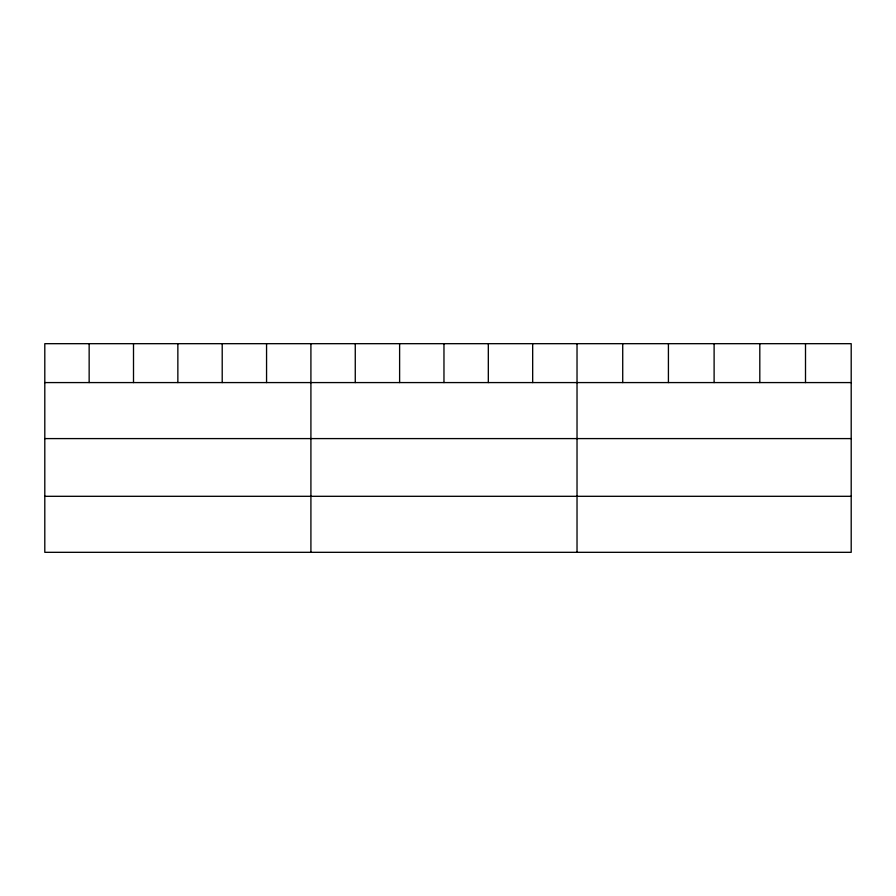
<?xml version="1.0" encoding="UTF-8"?>
<svg xmlns="http://www.w3.org/2000/svg" width="896" height="896" viewBox="0 0 896 896"><rect width="100%" height="100%" fill="white"/><g stroke="black" fill="none" stroke-linecap="round" stroke-linejoin="round"><path stroke-width="1.34" d="M851.2 382.581L851.2 552.317L44.8 552.317L44.8 343.683L851.2 343.683L851.2 382.581L44.8 382.581M44.8 438.592L851.2 438.592M44.8 496.306L851.2 496.306M805.504 343.683L805.504 382.581M759.808 343.683L759.808 382.581M714.112 343.683L714.112 382.581M668.416 343.683L668.416 382.581M622.72 343.683L622.72 382.581M577.024 343.683L577.024 552.317M532.672 343.683L532.672 382.581M488.32 343.683L488.32 382.581M443.968 343.683L443.968 382.581M399.616 343.683L399.616 382.581M355.264 343.683L355.264 382.581M310.912 343.683L310.912 552.317M266.56 343.683L266.56 382.581M222.208 343.683L222.208 382.581M177.856 343.683L177.856 382.581M133.504 343.683L133.504 382.581M89.152 343.683L89.152 382.581"/></g></svg>
